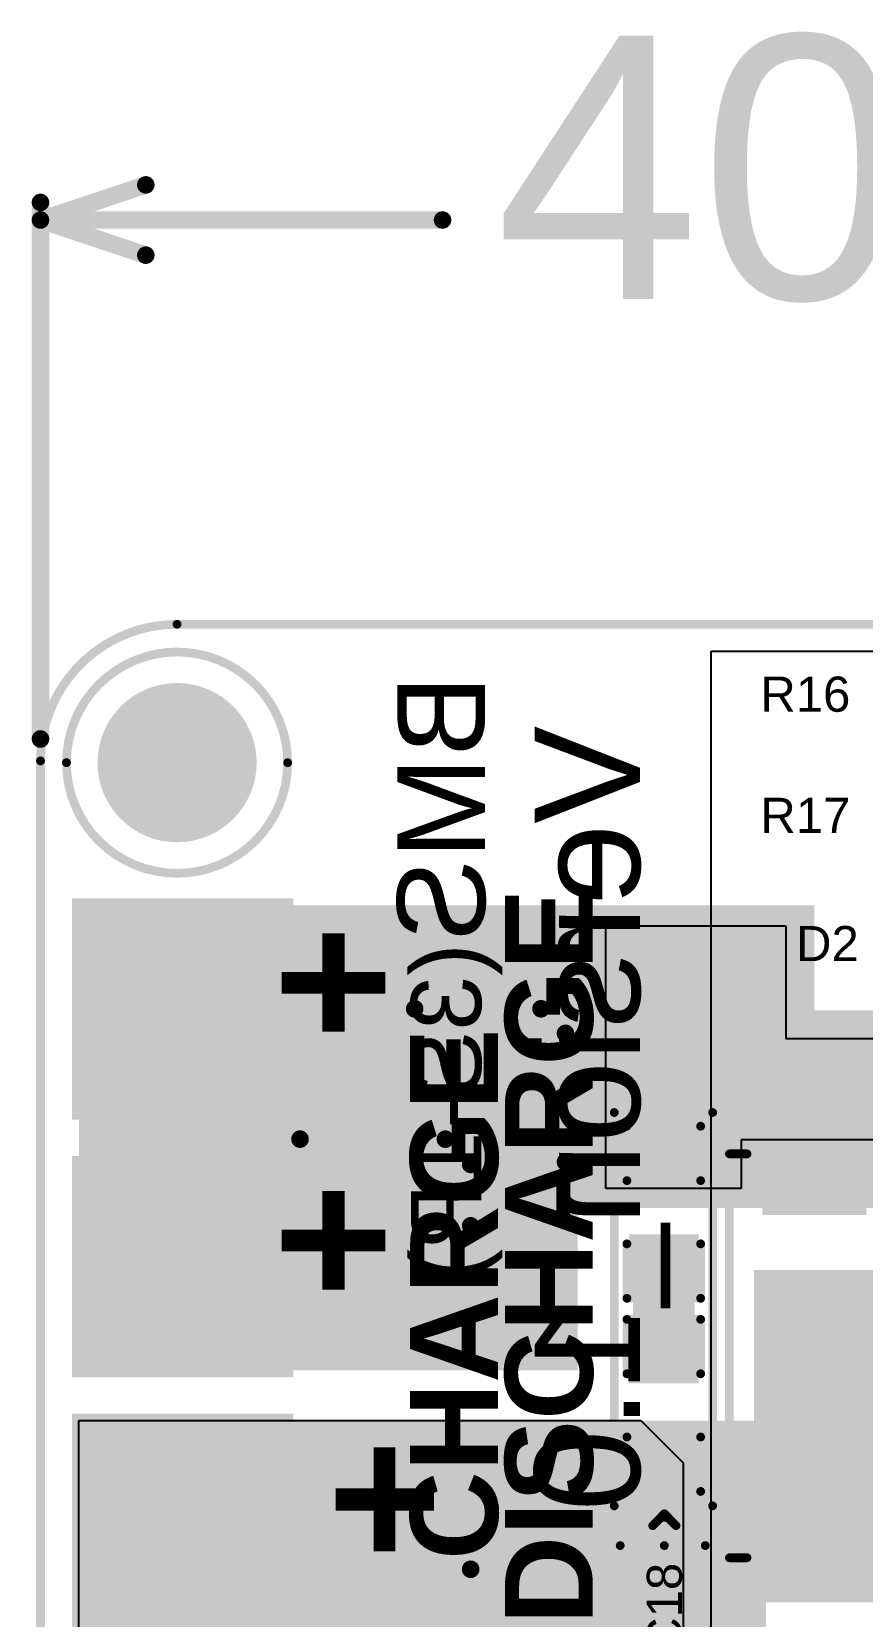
# Model space of a CAD drawing. Header units: millimetres. Extents: x -0.08 to 6.4, y -0.08 to 2.27.
# Drawn here: x -0.083 to 0.39, y 0.932 to 1.834 of the extents above; entities that cross this region are included whole.
import ezdxf

# ---------------------------------------------------------------- set-up
doc = ezdxf.new("R2010")
doc.units = ezdxf.units.MM
doc.header["$MEASUREMENT"] = 0
for name, color, linetype in [('BottomLayer', 5, 'Continuous'), ('BottomSolder', 6, 'Continuous'), ('Mechanical1', 6, 'Continuous'), ('Mechanical2', 216, 'Continuous'), ('MultiLayer', 9, 'Continuous'), ('PadHoleLayer', 156, 'Continuous'), ('TopLayer', 1, 'Continuous'), ('TopOverlay', 2, 'Continuous'), ('TopPaste', 8, 'Continuous'), ('TopSolder', 216, 'Continuous')]:
    doc.layers.add(name, color=color, linetype=linetype)
doc.styles.add('Arial', font='', dxfattribs={"height": 0.2})
doc.styles.add('Arial Rounded MT Bold', font='', dxfattribs={"height": 0.2})
doc.styles.get('Arial').set_extended_font_data('Arial')
doc.styles.get('Arial Rounded MT Bold').set_extended_font_data('Arial Rounded MT Bold', bold=True)

# ---------------------------------------------------------------- blocks, each defined once
blk = doc.blocks.new('T_______H____P____H____P_______44')
at = {"layer": 'BottomLayer'}
blk.add_hatch(color=5, dxfattribs=at).paths.add_polyline_path([(-0.05906, 0.05906), (0.05906, 0.05906), (0.05906, -0.05906), (-0.05906, -0.05906)])
at = {"layer": 'BottomSolder'}
blk.add_hatch(color=6, dxfattribs=at).paths.add_polyline_path([(-0.06306, 0.06306), (0.06306, 0.06306), (0.06306, -0.06306), (-0.06306, -0.06306)])
at = {"layer": 'MultiLayer'}
blk.add_hatch(color=9, dxfattribs=at).paths.add_polyline_path([(-0.05906, 0.05906), (0.05906, 0.05906), (0.05906, -0.05906), (-0.05906, -0.05906)])
at = {"layer": 'PadHoleLayer'}
h = blk.add_hatch(color=156, dxfattribs=at)
edge = h.paths.add_edge_path()
edge.add_arc((0, 0), 0.03937, 0, 360)
at = {"layer": 'TopLayer'}
blk.add_hatch(color=1, dxfattribs=at).paths.add_polyline_path([(-0.05906, 0.05906), (0.05906, 0.05906), (0.05906, -0.05906), (-0.05906, -0.05906)])
at = {"layer": 'TopSolder'}
blk.add_hatch(color=216, dxfattribs=at).paths.add_polyline_path([(-0.06306, 0.06306), (0.06306, 0.06306), (0.06306, -0.06306), (-0.06306, -0.06306)])
blk = doc.blocks.new('T_______H____P____H____P_______45')
at = {"layer": 'BottomLayer'}
blk.add_hatch(color=5, dxfattribs=at).paths.add_polyline_path([(-0.05906, 0.05906), (0.05906, 0.05906), (0.05906, -0.05906), (-0.05906, -0.05906)])
at = {"layer": 'BottomSolder'}
blk.add_hatch(color=6, dxfattribs=at).paths.add_polyline_path([(-0.06306, 0.06306), (0.06306, 0.06306), (0.06306, -0.06306), (-0.06306, -0.06306)])
at = {"layer": 'MultiLayer'}
blk.add_hatch(color=9, dxfattribs=at).paths.add_polyline_path([(-0.05906, 0.05906), (0.05906, 0.05906), (0.05906, -0.05906), (-0.05906, -0.05906)])
at = {"layer": 'PadHoleLayer'}
h = blk.add_hatch(color=156, dxfattribs=at)
edge = h.paths.add_edge_path()
edge.add_arc((0, 0), 0.03937, 0, 360)
at = {"layer": 'TopLayer'}
blk.add_hatch(color=1, dxfattribs=at).paths.add_polyline_path([(-0.05906, 0.05906), (0.05906, 0.05906), (0.05906, -0.05906), (-0.05906, -0.05906)])
at = {"layer": 'TopSolder'}
blk.add_hatch(color=216, dxfattribs=at).paths.add_polyline_path([(-0.06306, 0.06306), (0.06306, 0.06306), (0.06306, -0.06306), (-0.06306, -0.06306)])
blk = doc.blocks.new('T_______H____P____H____P_______46')
at = {"layer": 'BottomLayer'}
blk.add_hatch(color=5, dxfattribs=at).paths.add_polyline_path([(-0.05906, 0.05906), (0.05906, 0.05906), (0.05906, -0.05906), (-0.05906, -0.05906)])
at = {"layer": 'BottomSolder'}
blk.add_hatch(color=6, dxfattribs=at).paths.add_polyline_path([(-0.06306, 0.06306), (0.06306, 0.06306), (0.06306, -0.06306), (-0.06306, -0.06306)])
at = {"layer": 'MultiLayer'}
blk.add_hatch(color=9, dxfattribs=at).paths.add_polyline_path([(-0.05906, 0.05906), (0.05906, 0.05906), (0.05906, -0.05906), (-0.05906, -0.05906)])
at = {"layer": 'PadHoleLayer'}
h = blk.add_hatch(color=156, dxfattribs=at)
edge = h.paths.add_edge_path()
edge.add_arc((0, 0), 0.03937, 0, 360)
at = {"layer": 'TopLayer'}
blk.add_hatch(color=1, dxfattribs=at).paths.add_polyline_path([(-0.05906, 0.05906), (0.05906, 0.05906), (0.05906, -0.05906), (-0.05906, -0.05906)])
at = {"layer": 'TopSolder'}
blk.add_hatch(color=216, dxfattribs=at).paths.add_polyline_path([(-0.06306, 0.06306), (0.06306, 0.06306), (0.06306, -0.06306), (-0.06306, -0.06306)])
blk = doc.blocks.new('SB10100L_49')
at = {"layer": 'TopLayer'}
for points in [[(-0.03032, 0.24606), (0.10354, 0.24606), (0.10354, 0.06496), (-0.03032, 0.06496)], [(-0.02559, 0.02559), (0.02559, 0.02559), (0.02559, -0.02559), (-0.02559, -0.02559)], [(0.04764, 0.02559), (0.09882, 0.02559), (0.09882, -0.02559), (0.04764, -0.02559)]]:
    blk.add_hatch(color=1, dxfattribs=at).paths.add_polyline_path(points)
at = {"layer": 'TopPaste'}
for points in [[(-0.03032, 0.24606), (0.10354, 0.24606), (0.10354, 0.06496), (-0.03032, 0.06496)], [(-0.02559, 0.02559), (0.02559, 0.02559), (0.02559, -0.02559), (-0.02559, -0.02559)], [(0.04764, 0.02559), (0.09882, 0.02559), (0.09882, -0.02559), (0.04764, -0.02559)]]:
    blk.add_hatch(color=8, dxfattribs=at).paths.add_polyline_path(points)
at = {"layer": 'TopSolder'}
for points in [[(-0.03432, 0.25006), (0.10754, 0.25006), (0.10754, 0.06096), (-0.03432, 0.06096)], [(-0.02959, 0.02959), (0.02959, 0.02959), (0.02959, -0.02959), (-0.02959, -0.02959)], [(0.04364, 0.02959), (0.10282, 0.02959), (0.10282, -0.02959), (0.04364, -0.02959)]]:
    blk.add_hatch(color=216, dxfattribs=at).paths.add_polyline_path(points)
at = {"layer": 'TopOverlay'}
for points, const_width in [([(-0.04839, 0.22476), (-0.04839, -0.00524)], 0.005), ([(-0.03839, 0.22476), (-0.04839, 0.22476)], 0.005), ([(0.12161, 0.22476), (0.11161, 0.22476)], 0.005), ([(0.12161, 0.22476), (0.12161, -0.00524)], 0.005), ([(-0.03839, -0.00524), (-0.04839, -0.00524)], 0.005), ([(0.12161, -0.00524), (0.11161, -0.00524)], 0.005), ([(-0.03639, -0.01924), (-0.04139, -0.01424)], 0.01), ([(-0.04139, -0.01424), (-0.04139, -0.02424)], 0.01), ([(-0.03639, -0.01924), (-0.04139, -0.02424)], 0.01)]:
    blk.add_lwpolyline(points, dxfattribs=dict(at, const_width=const_width))
for points, const_width in [([(-0.04964, 0.22476, 1), (-0.04714, 0.22476, 1)], 0.0025), ([(-0.04964, 0.22476, 1), (-0.04714, 0.22476, 1)], 0.0025), ([(-0.03964, 0.22476, 1), (-0.03714, 0.22476, 1)], 0.0025), ([(0.11036, 0.22476, 1), (0.11286, 0.22476, 1)], 0.0025), ([(0.12036, 0.22476, 1), (0.12286, 0.22476, 1)], 0.0025), ([(0.12036, 0.22476, 1), (0.12286, 0.22476, 1)], 0.0025), ([(-0.04964, -0.00524, 1), (-0.04714, -0.00524, 1)], 0.0025), ([(-0.04964, -0.00524, 1), (-0.04714, -0.00524, 1)], 0.0025), ([(-0.03964, -0.00524, 1), (-0.03714, -0.00524, 1)], 0.0025), ([(0.11036, -0.00524, 1), (0.11286, -0.00524, 1)], 0.0025), ([(0.12036, -0.00524, 1), (0.12286, -0.00524, 1)], 0.0025), ([(0.12036, -0.00524, 1), (0.12286, -0.00524, 1)], 0.0025), ([(-0.04389, -0.01424, 1), (-0.03889, -0.01424, 1)], 0.005), ([(-0.04389, -0.01424, 1), (-0.03889, -0.01424, 1)], 0.005), ([(-0.03889, -0.01924, 1), (-0.03389, -0.01924, 1)], 0.005), ([(-0.03889, -0.01924, 1), (-0.03389, -0.01924, 1)], 0.005), ([(-0.04389, -0.02424, 1), (-0.03889, -0.02424, 1)], 0.005), ([(-0.04389, -0.02424, 1), (-0.03889, -0.02424, 1)], 0.005)]:
    blk.add_lwpolyline(points, format="xyb", close=True, dxfattribs=dict(at, const_width=const_width))
blk = doc.blocks.new('CAP_0603_59')
at = {"layer": 'TopLayer'}
for points in [[(-0.015, 0.0175), (-0.015, -0.0175), (-0.045, -0.0175), (-0.045, 0.0175)], [(0.045, 0.0175), (0.045, -0.0175), (0.015, -0.0175), (0.015, 0.0175)]]:
    blk.add_hatch(color=1, dxfattribs=at).paths.add_polyline_path(points)
at = {"layer": 'TopPaste'}
for points in [[(-0.015, 0.0175), (-0.015, -0.0175), (-0.045, -0.0175), (-0.045, 0.0175)], [(0.045, 0.0175), (0.045, -0.0175), (0.015, -0.0175), (0.015, 0.0175)]]:
    blk.add_hatch(color=8, dxfattribs=at).paths.add_polyline_path(points)
at = {"layer": 'TopSolder'}
for points in [[(-0.01264, 0.01986), (-0.01264, -0.01986), (-0.04736, -0.01986), (-0.04736, 0.01986)], [(0.04736, 0.01986), (0.04736, -0.01986), (0.01264, -0.01986), (0.01264, 0.01986)]]:
    blk.add_hatch(color=216, dxfattribs=at).paths.add_polyline_path(points)
at = {"layer": 'TopOverlay', "const_width": 0.005}
for points in [[(-0.018, 0.021), (-0.049, 0.021)], [(-0.049, -0.021), (-0.049, 0.021)], [(0.049, 0.021), (0.018, 0.021)], [(0.049, -0.021), (0.049, 0.021)], [(-0.018, -0.021), (-0.049, -0.021)], [(0.049, -0.021), (0.018, -0.021)]]:
    blk.add_lwpolyline(points, dxfattribs=at)
at = {"layer": 'TopOverlay', "const_width": 0.0025}
for points in [[(-0.05025, 0.021, 1), (-0.04775, 0.021, 1)], [(-0.05025, 0.021, 1), (-0.04775, 0.021, 1)], [(-0.01925, 0.021, 1), (-0.01675, 0.021, 1)], [(0.01675, 0.021, 1), (0.01925, 0.021, 1)], [(0.04775, 0.021, 1), (0.05025, 0.021, 1)], [(0.04775, 0.021, 1), (0.05025, 0.021, 1)], [(-0.05025, -0.021, 1), (-0.04775, -0.021, 1)], [(-0.05025, -0.021, 1), (-0.04775, -0.021, 1)], [(-0.01925, -0.021, 1), (-0.01675, -0.021, 1)], [(0.01675, -0.021, 1), (0.01925, -0.021, 1)], [(0.04775, -0.021, 1), (0.05025, -0.021, 1)], [(0.04775, -0.021, 1), (0.05025, -0.021, 1)]]:
    blk.add_lwpolyline(points, format="xyb", close=True, dxfattribs=at)
blk = doc.blocks.new('CAP_0603_60')
at = {"layer": 'TopLayer'}
for points in [[(-0.015, 0.0175), (-0.015, -0.0175), (-0.045, -0.0175), (-0.045, 0.0175)], [(0.045, 0.0175), (0.045, -0.0175), (0.015, -0.0175), (0.015, 0.0175)]]:
    blk.add_hatch(color=1, dxfattribs=at).paths.add_polyline_path(points)
at = {"layer": 'TopPaste'}
for points in [[(-0.015, 0.0175), (-0.015, -0.0175), (-0.045, -0.0175), (-0.045, 0.0175)], [(0.045, 0.0175), (0.045, -0.0175), (0.015, -0.0175), (0.015, 0.0175)]]:
    blk.add_hatch(color=8, dxfattribs=at).paths.add_polyline_path(points)
at = {"layer": 'TopSolder'}
for points in [[(-0.01264, 0.01986), (-0.01264, -0.01986), (-0.04736, -0.01986), (-0.04736, 0.01986)], [(0.04736, 0.01986), (0.04736, -0.01986), (0.01264, -0.01986), (0.01264, 0.01986)]]:
    blk.add_hatch(color=216, dxfattribs=at).paths.add_polyline_path(points)
at = {"layer": 'TopOverlay', "const_width": 0.005}
for points in [[(-0.018, 0.021), (-0.049, 0.021)], [(-0.049, -0.021), (-0.049, 0.021)], [(0.049, 0.021), (0.018, 0.021)], [(0.049, -0.021), (0.049, 0.021)], [(-0.018, -0.021), (-0.049, -0.021)], [(0.049, -0.021), (0.018, -0.021)]]:
    blk.add_lwpolyline(points, dxfattribs=at)
at = {"layer": 'TopOverlay', "const_width": 0.0025}
for points in [[(-0.05025, 0.021, 1), (-0.04775, 0.021, 1)], [(-0.05025, 0.021, 1), (-0.04775, 0.021, 1)], [(-0.01925, 0.021, 1), (-0.01675, 0.021, 1)], [(0.01675, 0.021, 1), (0.01925, 0.021, 1)], [(0.04775, 0.021, 1), (0.05025, 0.021, 1)], [(0.04775, 0.021, 1), (0.05025, 0.021, 1)], [(-0.05025, -0.021, 1), (-0.04775, -0.021, 1)], [(-0.05025, -0.021, 1), (-0.04775, -0.021, 1)], [(-0.01925, -0.021, 1), (-0.01675, -0.021, 1)], [(0.01675, -0.021, 1), (0.01925, -0.021, 1)], [(0.04775, -0.021, 1), (0.05025, -0.021, 1)], [(0.04775, -0.021, 1), (0.05025, -0.021, 1)]]:
    blk.add_lwpolyline(points, format="xyb", close=True, dxfattribs=at)

msp = doc.modelspace()

# ---------------------------------------------------------------- hatches: boundary and pattern name
at = {"layer": 'BottomLayer'}
h = msp.add_hatch(color=5, dxfattribs=at)
edge = h.paths.add_edge_path()
edge.add_arc((0, 1.4182), 0.04134, 0, 360)
at = {"layer": 'BottomSolder'}
h = msp.add_hatch(color=6, dxfattribs=at)
edge = h.paths.add_edge_path()
edge.add_arc((0, 1.4182), 0.04534, 0, 360)
at = {"layer": 'MultiLayer'}
h = msp.add_hatch(color=9, dxfattribs=at)
edge = h.paths.add_edge_path()
edge.add_arc((0, 1.4182), 0.04134, 0, 360)
at = {"layer": 'PadHoleLayer'}
h = msp.add_hatch(color=156, dxfattribs=at)
edge = h.paths.add_edge_path()
edge.add_arc((0, 1.4182), 0.04134, 0, 360)
at = {"layer": 'TopLayer'}
h = msp.add_hatch(color=1, dxfattribs=at)
edge = h.paths.add_edge_path()
edge.add_arc((0, 1.4182), 0.04134, 0, 360)
for points in [[(-0.05586, 1.2442), (0.36297, 1.2442), (0.36297, 1.33698), (-0.05586, 1.33698)], [(-0.05586, 1.07214), (0.06225, 1.07214), (0.06225, 1.33698), (-0.05586, 1.33698)], [(-0.05586, 1.16461), (0.75658, 1.16461), (0.75658, 1.2772), (-0.05586, 1.2772)], [(-0.05586, 1.07214), (0.2282, 1.07214), (0.2282, 1.1862), (-0.05586, 1.1862)], [(0.2597, 1.0672), (0.2947, 1.0672), (0.2947, 1.1472), (0.2597, 1.1472)], [(-0.05586, 0.63195), (0.33544, 0.63195), (0.33544, 1.04352), (-0.05586, 1.04352)], [(-0.05586, 0.63195), (0.06225, 0.63195), (0.06225, 1.04352), (-0.05586, 1.04352)], [(0.2492, 0.94414), (0.46651, 0.94414), (0.46651, 1.04352), (0.2492, 1.04352)]]:
    msp.add_hatch(color=1, dxfattribs=at).paths.add_polyline_path(points)
at = {"layer": 'TopOverlay'}
for points in [[(0.0983, 1.25985), (0.0983, 1.29722), (0.0827, 1.29722), (0.0827, 1.25985)], [(0.1278, 1.25856), (0.1278, 1.29743), (0.10803, 1.29743), (0.10803, 1.25856)], [(0.0983, 1.11312), (0.0983, 1.15048), (0.0827, 1.15048), (0.0827, 1.11312)], [(0.1278, 1.11183), (0.1278, 1.1507), (0.10803, 1.1507), (0.10803, 1.11183)]]:
    msp.add_hatch(color=2, dxfattribs=at).paths.add_polyline_path(points)
at = {"layer": 'TopSolder'}
h = msp.add_hatch(color=216, dxfattribs=at)
edge = h.paths.add_edge_path()
edge.add_arc((0, 1.4182), 0.04534, 0, 360)

# ---------------------------------------------------------------- linework, layer by layer
at = {"layer": 'BottomLayer'}
for p, q in [((0.3042, 0.60784), (0.3042, 1.48171)), ((0.3042, 1.48171), (1.35457, 1.48171)), ((-0.05586, 0.63195), (-0.05586, 1.04352)), ((-0.05586, 1.04352), (0.26417, 1.04352)), ((0.26417, 1.04352), (0.2882, 1.01949)), ((0.2882, 1.01949), (0.2882, 0.60221))]:
    msp.add_line(p, q, dxfattribs=at)
at = {"layer": 'Mechanical1', "const_width": 0.01}
for points in [[(-0.0778, 1.7272), (-0.0178, 1.7472)], [(-0.0778, 1.4317), (-0.0778, 1.7372)], [(-0.0778, 1.7272), (-0.0178, 1.7072)], [(-0.0778, 1.7272), (0.1512, 1.7272)]]:
    msp.add_lwpolyline(points, dxfattribs=at)
at = {"layer": 'Mechanical1', "const_width": 0.005}
for points in [[(-0.0203, 1.7472, 1), (-0.0153, 1.7472, 1)], [(-0.0803, 1.7372, 1), (-0.0753, 1.7372, 1)], [(-0.0803, 1.7272, 1), (-0.0753, 1.7272, 1)], [(-0.0803, 1.7272, 1), (-0.0753, 1.7272, 1)], [(-0.0803, 1.7272, 1), (-0.0753, 1.7272, 1)], [(0.1487, 1.7272, 1), (0.1537, 1.7272, 1)], [(-0.0203, 1.7072, 1), (-0.0153, 1.7072, 1)], [(-0.0803, 1.4317, 1), (-0.0753, 1.4317, 1)]]:
    msp.add_lwpolyline(points, format="xyb", close=True, dxfattribs=at)
at = {"layer": 'Mechanical2', "const_width": 0.005}
msp.add_lwpolyline([(-0.0778, 1.4192, -0.414214), (0, 1.497)], format="xyb", dxfattribs=at)
for points in [[(0, 1.497), (1.4192, 1.497)], [(-0.0778, 1.4192), (-0.0778, 0)]]:
    msp.add_lwpolyline(points, dxfattribs=at)
at = {"layer": 'Mechanical2', "const_width": 0.0025}
for points in [[(-0.00125, 1.497, 1), (0.00125, 1.497, 1)], [(-0.00125, 1.497, 1), (0.00125, 1.497, 1)], [(-0.07905, 1.4192, 1), (-0.07655, 1.4192, 1)], [(-0.07905, 1.4192, 1), (-0.07655, 1.4192, 1)]]:
    msp.add_lwpolyline(points, format="xyb", close=True, dxfattribs=at)
at = {"layer": 'TopOverlay'}
for points, const_width in [([(0.06299, 1.4182, 1), (-0.06299, 1.4182, 1)], 0.005), ([(-0.06424, 1.4182, 1), (-0.06174, 1.4182, 1)], 0.0025), ([(0.06174, 1.4182, 1), (0.06424, 1.4182, 1)], 0.0025), ([(0.1303, 1.27785, 1), (0.0761, 1.27785, 1)], 0.015), ([(0.07235, 1.27785, 1), (0.07985, 1.27785, 1)], 0.0075), ([(0.12655, 1.27785, 1), (0.13405, 1.27785, 1)], 0.0075), ([(0.1328, 1.27804, 1), (0.1378, 1.27804, 1)], 0.005), ([(0.20476, 1.27804, 1), (0.20976, 1.27804, 1)], 0.005), ([(0.20476, 1.27804, 1), (0.20976, 1.27804, 1)], 0.005), ([(0.2187, 1.2641, 1), (0.2237, 1.2641, 1)], 0.005), ([(0.2187, 1.2641, 1), (0.2237, 1.2641, 1)], 0.005), ([(0.24775, 1.219, 1), (0.25025, 1.219, 1)], 0.0025), ([(0.24775, 1.219, 1), (0.25025, 1.219, 1)], 0.0025), ([(0.30375, 1.219, 1), (0.30625, 1.219, 1)], 0.0025), ([(0.30375, 1.219, 1), (0.30625, 1.219, 1)], 0.0025), ([(0.06753, 1.20383, 1), (0.07253, 1.20383, 1)], 0.005), ([(0.15029, 1.20383, 1), (0.15529, 1.20383, 1)], 0.005), ([(0.15029, 1.20383, 1), (0.15529, 1.20383, 1)], 0.005), ([(0.1647, 1.18942, 1), (0.1697, 1.18942, 1)], 0.005), ([(0.1647, 1.18942, 1), (0.1697, 1.18942, 1)], 0.005), ([(0.2187, 1.19089, 1), (0.2237, 1.19089, 1)], 0.005), ([(0.1303, 1.13112, 1), (0.0761, 1.13112, 1)], 0.015), ([(0.1647, 1.15448, 1), (0.1697, 1.15448, 1)], 0.005), ([(0.07235, 1.13112, 1), (0.07985, 1.13112, 1)], 0.0075), ([(0.12655, 1.13112, 1), (0.13405, 1.13112, 1)], 0.0075), ([(0.1303, 0.98465, 1), (0.0761, 0.98465, 1)], 0.015), ([(0.24775, 0.995, 1), (0.25025, 0.995, 1)], 0.0025), ([(0.24775, 0.995, 1), (0.25025, 0.995, 1)], 0.0025), ([(0.27627, 0.99048, 1), (0.27877, 0.99048, 1)], 0.0025), ([(0.27627, 0.99048, 1), (0.27877, 0.99048, 1)], 0.0025), ([(0.30375, 0.995, 1), (0.30625, 0.995, 1)], 0.0025), ([(0.30375, 0.995, 1), (0.30625, 0.995, 1)], 0.0025), ([(0.07235, 0.98465, 1), (0.07985, 0.98465, 1)], 0.0075), ([(0.12655, 0.98465, 1), (0.13405, 0.98465, 1)], 0.0075), ([(0.26964, 0.98373, 1), (0.27214, 0.98373, 1)], 0.0025), ([(0.26964, 0.98373, 1), (0.27214, 0.98373, 1)], 0.0025), ([(0.27627, 0.98848, 1), (0.27877, 0.98848, 1)], 0.0025), ([(0.28291, 0.98373, 1), (0.28541, 0.98373, 1)], 0.0025), ([(0.28291, 0.98373, 1), (0.28541, 0.98373, 1)], 0.0025), ([(0.25113, 0.9724, 1), (0.25363, 0.9724, 1)], 0.0025), ([(0.25113, 0.9724, 1), (0.25363, 0.9724, 1)], 0.0025), ([(0.27627, 0.9724, 1), (0.27877, 0.9724, 1)], 0.0025), ([(0.29958, 0.9724, 1), (0.30208, 0.9724, 1)], 0.0025), ([(0.29958, 0.9724, 1), (0.30208, 0.9724, 1)], 0.0025), ([(0.1647, 0.9589, 1), (0.1697, 0.9589, 1)], 0.005)]:
    msp.add_lwpolyline(points, format="xyb", close=True, dxfattribs=dict(at, const_width=const_width))
for points, const_width in [([(0.1353, 1.27804), (0.20726, 1.27804)], 0.01), ([(0.20726, 1.27804), (0.2212, 1.2641)], 0.01), ([(0.2212, 1.19089), (0.2212, 1.2641)], 0.01), ([(0.249, 1.219), (0.305, 1.219)], 0.005), ([(0.249, 0.995), (0.249, 1.219)], 0.005), ([(0.305, 0.995), (0.305, 1.219)], 0.005), ([(0.07003, 1.20383), (0.15279, 1.20383)], 0.01), ([(0.15279, 1.20383), (0.1672, 1.18942)], 0.01), ([(0.1672, 1.15448), (0.1672, 1.18942)], 0.01), ([(0.249, 0.995), (0.305, 0.995)], 0.005), ([(0.27089, 0.98373), (0.27752, 0.99048)], 0.005), ([(0.27752, 0.99048), (0.28416, 0.98373)], 0.005), ([(0.27089, 0.98373), (0.28416, 0.98373)], 0.005), ([(0.27752, 0.9724), (0.27752, 0.98848)], 0.005), ([(0.25238, 0.9724), (0.30083, 0.9724)], 0.005), ([(0.25238, 0.82974), (0.25238, 0.9724)], 0.005), ([(0.30083, 0.82974), (0.30083, 0.9724)], 0.005), ([(0.1672, 0.92625), (0.1672, 0.9589)], 0.01)]:
    msp.add_lwpolyline(points, dxfattribs=dict(at, const_width=const_width))
at = {"layer": 'TopSolder'}
for p, q in [((0.2442, 1.17577), (0.2442, 1.32531)), ((0.2442, 1.32531), (0.34674, 1.32531)), ((0.34674, 1.32531), (0.34674, 1.2612)), ((0.34674, 1.2612), (0.6452, 1.2612)), ((0.47758, 1.20352), (0.3212, 1.20352)), ((0.3212, 1.20352), (0.3212, 1.17577)), ((0.3212, 1.17577), (0.2442, 1.17577))]:
    msp.add_line(p, q, dxfattribs=at)

# ---------------------------------------------------------------- block references
for name, p, rotation in [('T_______H____P____H____P_______44', (0.0032, 1.27793), 90), ('SB10100L_49', (0.4362, 1.1902), 180), ('CAP_0603_59', (0.2772, 1.1622), 270), ('T_______H____P____H____P_______45', (0.0032, 1.1312), 90), ('CAP_0603_60', (0.2772, 1.0522), 270), ('T_______H____P____H____P_______46', (0.0032, 0.98447), 90)]:
    msp.add_blockref(name, p, dxfattribs=dict(rotation=rotation))

# ---------------------------------------------------------------- texts
at = {"layer": 'BottomLayer', "style": 'Arial', "text_generation_flag": 2}
for s, height, p in [('BMS', 0.05, (0.17541, 1.46809)), ('Version_1.0', 0.06, (0.2636, 1.4392)), ('(3S-1P)', 0.04, (0.1732, 1.31531))]:
    msp.add_text(s, height=height, rotation=90, dxfattribs=at).set_placement(p)
at = {"layer": 'Mechanical1', "style": 'Arial'}
msp.add_text('40.00mm', height=0.15, dxfattribs=at).set_placement((0.1812, 1.6822))
at = {"layer": 'TopOverlay'}
for s, height, style, p in [('R16', 0.02, 'Arial', (0.33221, 1.4472)), ('R17', 0.02, 'Arial', (0.33221, 1.3782)), ('D2', 0.02, 'Arial', (0.35254, 1.3052)), ('+', 0.08, 'Arial Rounded MT Bold', (0.08559, 0.96005))]:
    msp.add_text(s, height=height, dxfattribs=dict(at, style=style)).set_placement(p)
for s, height, style, p in [('DISCHARGE', 0.05, 'Arial Rounded MT Bold', (0.23674, 0.92747)), ('+', 0.08, 'Arial Rounded MT Bold', (0.1278, 1.26024)), ('CHARGE', 0.05, 'Arial Rounded MT Bold', (0.18274, 0.96418)), ('+', 0.08, 'Arial Rounded MT Bold', (0.1278, 1.11351)), ('C18', 0.02, 'Arial', (0.28752, 0.91133))]:
    msp.add_text(s, height=height, rotation=90, dxfattribs=dict(at, style=style)).set_placement(p)

doc.saveas('drawing.dxf')
